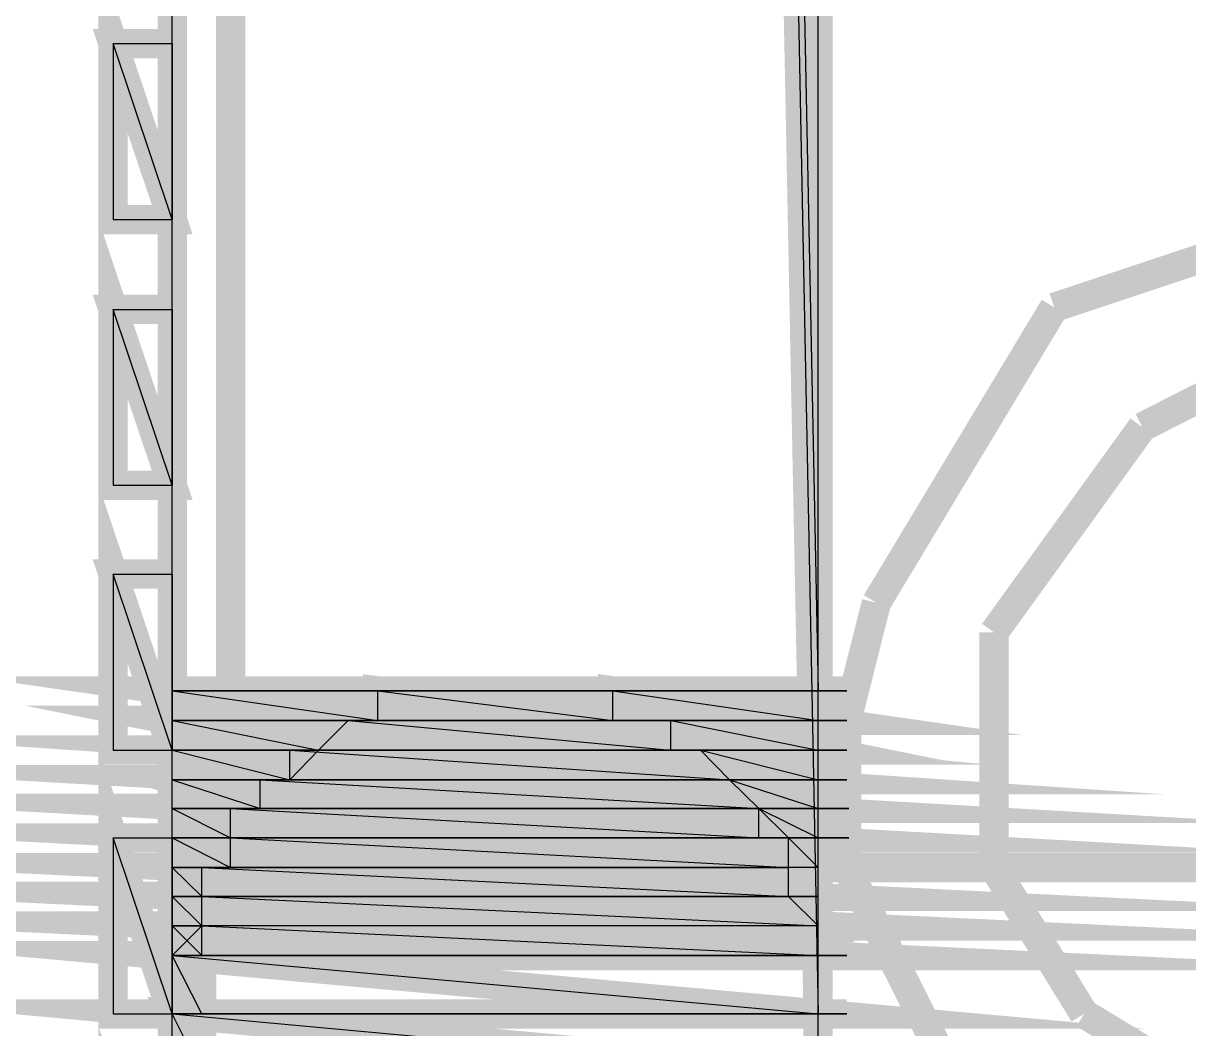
# Model space of a CAD drawing. Header units: metres. Extents: x -593 to 248, y 430 to 1024.
# Drawn here: x -247.848 to -246.167, y 491.773 to 493.222 of the extents above; entities that cross this region are included whole.
import ezdxf

# ---------------------------------------------------------------- set-up
doc = ezdxf.new("R2010")
doc.units = ezdxf.units.M
doc.header["$MEASUREMENT"] = 0
for name, color, linetype in [('C00-00-00-BLACK', 7, 'Continuous'), ('C00-FF-00', 3, 'Continuous'), ('C62-64-65', 252, 'Continuous'), ('CC6-C8-CA', 254, 'Continuous')]:
    doc.layers.add(name, color=color, linetype=linetype)

msp = doc.modelspace()

# ---------------------------------------------------------------- linework, layer by layer
at = {"layer": 'C00-00-00-BLACK', "const_width": 0.0423}
for points in [[(-246.7014, 491.7944), (-246.7014, 539.0137), (-247.6331, 539.0137), (-247.6331, 491.7944)], [(-247.5488, 492.0054), (-247.5488, 493.8712)], [(-245.8528, 492.9822), (-246.3608, 492.8129)], [(-246.3608, 492.8129), (-246.6174, 492.3871)], [(-245.8948, 492.8129), (-246.2338, 492.6404)], [(-246.2338, 492.6404), (-246.4478, 492.3444)], [(-246.6174, 492.3871), (-246.6601, 492.2174)], [(-246.4478, 492.3444), (-246.4478, 492.2174)], [(-246.6601, 492.2174), (-246.6601, 492.0054)], [(-246.4478, 492.2174), (-246.4478, 492.0054)], [(-238.6848, 492.0054), (-247.5488, 492.0054)], [(-246.6601, 492.0054), (-246.532, 491.7517)], [(-246.4478, 492.0054), (-246.3178, 491.7944)], [(-247.5904, 491.7944), (-247.5904, 491.7228), (-247.4595, 491.5037), (-247.2401, 491.37), (-247.167, 491.37), (-247.0859, 491.37), (-246.8393, 491.5037), (-246.7014, 491.7228), (-246.7014, 491.7944)], [(-246.3178, 491.7944), (-246.1058, 491.6664)]]:
    msp.add_lwpolyline(points, dxfattribs=at)
msp.add_lwpolyline([(-246.7014, 491.7944), (-246.7014, 491.877), (-246.8393, 492.1225), (-247.0859, 492.2601), (-247.167, 492.2601), (-247.2401, 492.2601), (-247.4595, 492.1225), (-247.5904, 491.877), (-247.5904, 491.7944), (-247.5904, 491.7228), (-247.4595, 491.5037), (-247.2401, 491.37), (-247.167, 491.37), (-247.0859, 491.37), (-246.8393, 491.5037), (-246.7014, 491.7228), (-246.7014, 491.7944)], close=True, dxfattribs=at)
at = {"layer": 'C00-FF-00', "const_width": 0.0423}
for points in [[(-247.7184, 492.9395), (-247.6331, 492.9395), (-247.7184, 493.1932), (-247.7184, 492.9395)], [(-247.6331, 492.9395), (-247.7184, 493.1932), (-247.6331, 493.1932), (-247.6331, 492.9395)], [(-247.7184, 492.5564), (-247.6331, 492.5564), (-247.7184, 492.8101), (-247.7184, 492.5564)], [(-247.6331, 492.5564), (-247.7184, 492.8101), (-247.6331, 492.8101), (-247.6331, 492.5564)], [(-247.7184, 492.1747), (-247.6331, 492.1747), (-247.7184, 492.4284), (-247.7184, 492.1747)], [(-247.6331, 492.1747), (-247.7184, 492.4284), (-247.6331, 492.4284), (-247.6331, 492.1747)], [(-247.7184, 491.7944), (-247.6331, 491.7944), (-247.7184, 492.0481), (-247.7184, 491.7944)], [(-247.6331, 491.7944), (-247.7184, 492.0481), (-247.6331, 492.0481), (-247.6331, 491.7944)], [(-247.7184, 491.4554), (-247.6331, 491.4554), (-247.7184, 491.6664), (-247.7184, 491.4554)]]:
    msp.add_lwpolyline(points, close=True, dxfattribs=at)
at = {"layer": 'C00-FF-00'}
for points in [[(-247.7184, 492.9395), (-247.6331, 492.9395), (-247.7184, 493.1932), (-247.7184, 492.9395)], [(-247.6331, 492.9395), (-247.7184, 493.1932), (-247.6331, 493.1932), (-247.6331, 492.9395)], [(-247.7184, 492.5564), (-247.6331, 492.5564), (-247.7184, 492.8101), (-247.7184, 492.5564)], [(-247.6331, 492.5564), (-247.7184, 492.8101), (-247.6331, 492.8101), (-247.6331, 492.5564)], [(-247.7184, 492.1747), (-247.6331, 492.1747), (-247.7184, 492.4284), (-247.7184, 492.1747)], [(-247.6331, 492.1747), (-247.7184, 492.4284), (-247.6331, 492.4284), (-247.6331, 492.1747)], [(-247.7184, 491.7944), (-247.6331, 491.7944), (-247.7184, 492.0481), (-247.7184, 491.7944)], [(-247.6331, 491.7944), (-247.7184, 492.0481), (-247.6331, 492.0481), (-247.6331, 491.7944)]]:
    msp.add_lwpolyline(points, close=True, dxfattribs=at)
at = {"layer": 'C62-64-65', "const_width": 0.0423}
for points in [[(-246.7014, 539.0137), (-247.6331, 539.0137), (-246.7014, 492.2601), (-246.7014, 539.0137)], [(-247.6331, 539.0137), (-246.7014, 492.2601), (-247.6331, 492.2601), (-247.6331, 539.0137)], [(-247.3367, 492.2601), (-247.6331, 492.2601), (-247.3367, 492.2174), (-247.3367, 492.2601)], [(-246.9977, 492.2601), (-247.3367, 492.2601), (-246.9977, 492.2174), (-246.9977, 492.2601)], [(-247.6331, 492.2601), (-247.3367, 492.2174), (-247.6331, 492.2174), (-247.6331, 492.2601)], [(-247.2097, 492.2601), (-247.167, 492.2601), (-247.6331, 492.2601), (-247.2097, 492.2601)], [(-247.2097, 492.2601), (-247.6331, 492.2601), (-247.167, 492.2601), (-247.2097, 492.2601)], [(-247.6331, 492.2601), (-247.2097, 492.2601), (-247.167, 492.2601), (-247.6331, 492.2601)], [(-247.2097, 492.2601), (-247.167, 492.2601), (-247.6331, 492.2601), (-247.2097, 492.2601)], [(-247.2528, 492.2601), (-247.2097, 492.2601), (-247.6331, 492.2601), (-247.2528, 492.2601)], [(-247.2528, 492.2601), (-247.6331, 492.2601), (-247.2097, 492.2601), (-247.2528, 492.2601)], [(-247.6331, 492.2601), (-247.2528, 492.2601), (-247.2097, 492.2601), (-247.6331, 492.2601)], [(-247.2528, 492.2601), (-247.2097, 492.2601), (-247.6331, 492.2601), (-247.2528, 492.2601)], [(-247.294, 492.2601), (-247.2528, 492.2601), (-247.6331, 492.2601), (-247.294, 492.2601)], [(-247.294, 492.2601), (-247.6331, 492.2601), (-247.2528, 492.2601), (-247.294, 492.2601)], [(-247.6331, 492.2601), (-247.294, 492.2601), (-247.2528, 492.2601), (-247.6331, 492.2601)], [(-247.294, 492.2601), (-247.2528, 492.2601), (-247.6331, 492.2601), (-247.294, 492.2601)], [(-247.6331, 492.2601), (-247.294, 492.2601), (-247.2528, 492.2601), (-247.6331, 492.2601)], [(-247.294, 492.2601), (-247.2528, 492.2601), (-247.6331, 492.2601), (-247.294, 492.2601)], [(-247.3367, 492.2601), (-247.294, 492.2601), (-247.6331, 492.2601), (-247.3367, 492.2601)], [(-247.3367, 492.2601), (-247.6331, 492.2601), (-247.294, 492.2601), (-247.3367, 492.2601)], [(-247.3367, 492.2601), (-246.9977, 492.2174), (-247.3367, 492.2174), (-247.3367, 492.2601)], [(-247.294, 492.2601), (-246.9977, 492.2601), (-247.3367, 492.2601), (-247.294, 492.2601)], [(-247.2528, 492.2601), (-247.0404, 492.2601), (-247.294, 492.2601), (-247.2528, 492.2601)], [(-247.294, 492.2601), (-247.0404, 492.2601), (-246.9977, 492.2601), (-247.294, 492.2601)], [(-247.0404, 492.2601), (-246.9977, 492.2601), (-247.294, 492.2601), (-247.0404, 492.2601)], [(-246.9977, 492.2601), (-246.9564, 492.2601), (-247.294, 492.2601), (-246.9977, 492.2601)], [(-246.9977, 492.2601), (-247.294, 492.2601), (-247.0404, 492.2601), (-246.9977, 492.2601)], [(-246.9977, 492.2601), (-247.294, 492.2601), (-246.9977, 492.2601)], [(-246.7014, 492.2601), (-246.9977, 492.2601), (-246.7014, 492.2174), (-246.7014, 492.2601)], [(-247.2097, 492.2601), (-247.0831, 492.2601), (-247.2528, 492.2601), (-247.2097, 492.2601)], [(-247.2528, 492.2601), (-247.0831, 492.2601), (-247.0404, 492.2601), (-247.2528, 492.2601)], [(-247.0831, 492.2601), (-247.0404, 492.2601), (-247.2528, 492.2601), (-247.0831, 492.2601)], [(-247.0404, 492.2601), (-246.9977, 492.2601), (-247.2528, 492.2601), (-247.0404, 492.2601)], [(-247.0404, 492.2601), (-247.2528, 492.2601), (-247.0831, 492.2601), (-247.0404, 492.2601)], [(-247.0404, 492.2601), (-247.2528, 492.2601), (-247.0404, 492.2601)], [(-247.1258, 492.2601), (-247.0831, 492.2601), (-247.2097, 492.2601), (-247.1258, 492.2601)], [(-247.1258, 492.2601), (-247.2097, 492.2601), (-247.167, 492.2601), (-247.1258, 492.2601)], [(-247.0831, 492.2601), (-247.0404, 492.2601), (-247.2097, 492.2601), (-247.0831, 492.2601)], [(-247.0831, 492.2601), (-247.2097, 492.2601), (-247.1258, 492.2601), (-247.0831, 492.2601)], [(-247.0831, 492.2601), (-247.2097, 492.2601), (-247.0831, 492.2601)], [(-247.167, 492.2601), (-246.7014, 492.2601), (-246.6601, 492.2601), (-247.167, 492.2601)], [(-246.7014, 492.2601), (-246.6601, 492.2601), (-247.167, 492.2601), (-246.7014, 492.2601)], [(-247.1258, 492.2601), (-246.7014, 492.2601), (-246.6601, 492.2601), (-247.1258, 492.2601)], [(-246.7014, 492.2601), (-246.6601, 492.2601), (-247.1258, 492.2601), (-246.7014, 492.2601)], [(-246.7014, 492.2601), (-247.1258, 492.2601), (-246.7014, 492.2601)], [(-247.1258, 492.2601), (-246.7014, 492.2601), (-247.0831, 492.2601), (-247.1258, 492.2601)], [(-247.0831, 492.2601), (-246.7014, 492.2601), (-246.6601, 492.2601), (-247.0831, 492.2601)], [(-246.7014, 492.2601), (-246.6601, 492.2601), (-247.0831, 492.2601), (-246.7014, 492.2601)], [(-247.0831, 492.2601), (-246.7014, 492.2601), (-246.6601, 492.2601), (-247.0831, 492.2601)], [(-246.7014, 492.2601), (-246.6601, 492.2601), (-247.0831, 492.2601), (-246.7014, 492.2601)], [(-246.7014, 492.2601), (-247.0831, 492.2601), (-246.7014, 492.2601)], [(-247.0831, 492.2601), (-246.7014, 492.2601), (-247.0404, 492.2601), (-247.0831, 492.2601)], [(-247.0404, 492.2601), (-246.7014, 492.2601), (-246.6601, 492.2601), (-247.0404, 492.2601)], [(-246.7014, 492.2601), (-246.6601, 492.2601), (-247.0404, 492.2601), (-246.7014, 492.2601)], [(-246.7014, 492.2601), (-247.0404, 492.2601), (-246.7014, 492.2601)], [(-247.0404, 492.2601), (-246.7014, 492.2601), (-246.9977, 492.2601), (-247.0404, 492.2601)], [(-246.9977, 492.2601), (-246.7014, 492.2174), (-246.9977, 492.2174), (-246.9977, 492.2601)], [(-246.9977, 492.2601), (-246.7014, 492.2601), (-246.6601, 492.2601), (-246.9977, 492.2601)], [(-246.7014, 492.2601), (-246.6601, 492.2601), (-246.9977, 492.2601), (-246.7014, 492.2601)], [(-247.3794, 492.2174), (-247.6331, 492.2174), (-247.4221, 492.1747), (-247.3794, 492.2174)], [(-246.9137, 492.2174), (-247.3794, 492.2174), (-246.9137, 492.1747), (-246.9137, 492.2174)], [(-247.6331, 492.2174), (-247.4221, 492.1747), (-247.6331, 492.1747), (-247.6331, 492.2174)], [(-247.6331, 492.2174), (-247.3367, 492.2174), (-247.294, 492.2174), (-247.6331, 492.2174)], [(-247.3367, 492.2174), (-247.294, 492.2174), (-247.6331, 492.2174), (-247.3367, 492.2174)], [(-247.3794, 492.2174), (-247.3367, 492.2174), (-247.6331, 492.2174), (-247.3794, 492.2174)], [(-247.3794, 492.2174), (-247.6331, 492.2174), (-247.3367, 492.2174), (-247.3794, 492.2174)], [(-247.6331, 492.2174), (-247.3794, 492.2174), (-247.3367, 492.2174), (-247.6331, 492.2174)], [(-247.3794, 492.2174), (-247.3367, 492.2174), (-247.6331, 492.2174), (-247.3794, 492.2174)], [(-247.6331, 492.2174), (-247.3794, 492.2174), (-247.3367, 492.2174), (-247.6331, 492.2174)], [(-247.3794, 492.2174), (-247.3367, 492.2174), (-247.6331, 492.2174), (-247.3794, 492.2174)], [(-247.3794, 492.2174), (-246.9137, 492.1747), (-247.4221, 492.1747), (-247.3794, 492.2174)], [(-247.3367, 492.2174), (-246.9564, 492.2174), (-247.3794, 492.2174), (-247.3367, 492.2174)], [(-247.3794, 492.2174), (-246.9564, 492.2174), (-246.9137, 492.2174), (-247.3794, 492.2174)], [(-246.9564, 492.2174), (-246.9137, 492.2174), (-247.3794, 492.2174), (-246.9564, 492.2174)], [(-246.9137, 492.2174), (-246.8711, 492.2174), (-247.3794, 492.2174), (-246.9137, 492.2174)], [(-246.9137, 492.2174), (-247.3794, 492.2174), (-246.9564, 492.2174), (-246.9137, 492.2174)], [(-247.3794, 492.2174), (-246.9137, 492.2174), (-246.8711, 492.2174), (-247.3794, 492.2174)], [(-246.9137, 492.2174), (-246.8711, 492.2174), (-247.3794, 492.2174), (-246.9137, 492.2174)], [(-246.9564, 492.2174), (-246.9137, 492.2174), (-247.3367, 492.2174), (-246.9564, 492.2174)], [(-246.9564, 492.2174), (-247.3367, 492.2174), (-246.9977, 492.2174), (-246.9564, 492.2174)], [(-246.9564, 492.2174), (-247.3367, 492.2174), (-246.9564, 492.2174)], [(-246.7014, 492.2174), (-246.9137, 492.2174), (-246.7014, 492.1747), (-246.7014, 492.2174)], [(-246.7014, 492.2174), (-246.9977, 492.2174), (-246.7014, 492.2174)], [(-246.9977, 492.2174), (-246.7014, 492.2174), (-246.9564, 492.2174), (-246.9977, 492.2174)], [(-246.9564, 492.2174), (-246.7014, 492.2174), (-246.6601, 492.2174), (-246.9564, 492.2174)], [(-246.7014, 492.2174), (-246.6601, 492.2174), (-246.9564, 492.2174), (-246.7014, 492.2174)], [(-246.7014, 492.2174), (-246.9564, 492.2174), (-246.7014, 492.2174)], [(-246.9564, 492.2174), (-246.7014, 492.2174), (-246.9137, 492.2174), (-246.9564, 492.2174)], [(-246.9137, 492.2174), (-246.7014, 492.1747), (-246.9137, 492.1747), (-246.9137, 492.2174)], [(-246.9137, 492.2174), (-246.7014, 492.2174), (-246.6601, 492.2174), (-246.9137, 492.2174)], [(-246.7014, 492.2174), (-246.6601, 492.2174), (-246.9137, 492.2174), (-246.7014, 492.2174)], [(-246.8711, 492.1747), (-246.7014, 492.132), (-246.8294, 492.132), (-246.8711, 492.1747)], [(-246.8711, 492.1747), (-247.4634, 492.1747), (-246.8294, 492.132), (-246.8711, 492.1747)], [(-247.4221, 492.1747), (-247.6331, 492.1747), (-247.4634, 492.132), (-247.4221, 492.1747)], [(-247.6331, 492.1747), (-247.4634, 492.132), (-247.6331, 492.132), (-247.6331, 492.1747)], [(-247.6331, 492.1747), (-247.4221, 492.1747), (-247.3794, 492.1747), (-247.6331, 492.1747)], [(-247.4221, 492.1747), (-247.3794, 492.1747), (-247.6331, 492.1747), (-247.4221, 492.1747)], [(-247.6331, 492.1747), (-247.4221, 492.1747), (-247.3794, 492.1747), (-247.6331, 492.1747)], [(-247.4221, 492.1747), (-247.3794, 492.1747), (-247.6331, 492.1747), (-247.4221, 492.1747)], [(-247.4634, 492.1747), (-246.8294, 492.132), (-247.4634, 492.132), (-247.4634, 492.1747)], [(-247.4221, 492.1747), (-246.8711, 492.1747), (-247.4634, 492.1747), (-247.4221, 492.1747)], [(-246.9137, 492.1747), (-247.4221, 492.1747), (-246.9137, 492.1747)], [(-247.4221, 492.1747), (-246.9137, 492.1747), (-246.8711, 492.1747), (-247.4221, 492.1747)], [(-246.8711, 492.1747), (-246.8294, 492.1747), (-247.4221, 492.1747), (-246.8711, 492.1747)], [(-246.8711, 492.1747), (-247.4221, 492.1747), (-246.9137, 492.1747), (-246.8711, 492.1747)], [(-247.4221, 492.1747), (-246.8711, 492.1747), (-246.8294, 492.1747), (-247.4221, 492.1747)], [(-246.8711, 492.1747), (-246.8294, 492.1747), (-247.4221, 492.1747), (-246.8711, 492.1747)], [(-246.8711, 492.1747), (-247.4221, 492.1747), (-246.8711, 492.1747)], [(-246.7014, 492.1747), (-246.8711, 492.1747), (-246.7014, 492.132), (-246.7014, 492.1747)], [(-246.7014, 492.1747), (-246.9137, 492.1747), (-246.7014, 492.1747)], [(-246.9137, 492.1747), (-246.7014, 492.1747), (-246.8711, 492.1747), (-246.9137, 492.1747)], [(-246.8711, 492.1747), (-246.7014, 492.1747), (-246.6601, 492.1747), (-246.8711, 492.1747)], [(-246.7014, 492.1747), (-246.6601, 492.1747), (-246.8711, 492.1747), (-246.7014, 492.1747)], [(-246.8711, 492.1747), (-246.7014, 492.1747), (-246.6601, 492.1747), (-246.8711, 492.1747)], [(-246.7014, 492.1747), (-246.6601, 492.1747), (-246.8711, 492.1747), (-246.7014, 492.1747)], [(-246.8294, 492.132), (-246.7014, 492.0907), (-246.7867, 492.0907), (-246.8294, 492.132)], [(-247.6331, 492.132), (-247.5061, 492.0907), (-247.6331, 492.0907), (-247.6331, 492.132)], [(-246.7867, 492.0907), (-246.7014, 492.0481), (-246.7441, 492.0481), (-246.7867, 492.0907)], [(-246.8294, 492.132), (-247.5061, 492.132), (-246.7867, 492.0907), (-246.8294, 492.132)], [(-247.5061, 492.132), (-247.6331, 492.132), (-247.5061, 492.0907), (-247.5061, 492.132)], [(-247.6331, 492.132), (-247.4634, 492.132), (-247.4221, 492.132), (-247.6331, 492.132)], [(-247.4634, 492.132), (-247.4221, 492.132), (-247.6331, 492.132), (-247.4634, 492.132)], [(-247.5061, 492.132), (-247.4634, 492.132), (-247.6331, 492.132), (-247.5061, 492.132)], [(-247.5061, 492.132), (-247.6331, 492.132), (-247.4634, 492.132), (-247.5061, 492.132)], [(-247.6331, 492.132), (-247.5061, 492.132), (-247.4634, 492.132), (-247.6331, 492.132)], [(-247.5061, 492.132), (-247.4634, 492.132), (-247.6331, 492.132), (-247.5061, 492.132)], [(-247.6331, 492.132), (-247.5061, 492.132), (-247.4634, 492.132), (-247.6331, 492.132)], [(-247.5061, 492.132), (-247.4634, 492.132), (-247.6331, 492.132), (-247.5061, 492.132)], [(-247.5061, 492.132), (-246.7867, 492.0907), (-247.5061, 492.0907), (-247.5061, 492.132)], [(-247.4634, 492.132), (-246.8294, 492.132), (-247.5061, 492.132), (-247.4634, 492.132)], [(-247.5061, 492.132), (-246.8294, 492.132), (-246.7867, 492.132), (-247.5061, 492.132)], [(-246.8294, 492.132), (-246.7867, 492.132), (-247.5061, 492.132), (-246.8294, 492.132)], [(-247.4634, 492.132), (-246.8294, 492.132), (-246.7867, 492.132), (-247.4634, 492.132)], [(-246.8294, 492.132), (-246.7867, 492.132), (-247.4634, 492.132), (-246.8294, 492.132)], [(-246.8294, 492.132), (-247.4634, 492.132), (-246.8294, 492.132)], [(-246.7014, 492.132), (-246.8294, 492.132), (-246.7014, 492.0907), (-246.7014, 492.132)], [(-246.8294, 492.132), (-246.7014, 492.132), (-246.6601, 492.132), (-246.8294, 492.132)], [(-246.7014, 492.132), (-246.6601, 492.132), (-246.8294, 492.132), (-246.7014, 492.132)], [(-246.8294, 492.132), (-246.7014, 492.132), (-246.6601, 492.132), (-246.8294, 492.132)], [(-246.7014, 492.132), (-246.6601, 492.132), (-246.8294, 492.132), (-246.7014, 492.132)], [(-246.7867, 492.0907), (-247.5488, 492.0907), (-246.7867, 492.0481), (-246.7867, 492.0907)], [(-247.5488, 492.0907), (-247.6331, 492.0907), (-247.5488, 492.0481), (-247.5488, 492.0907)], [(-247.6331, 492.0907), (-247.5488, 492.0481), (-247.6331, 492.0481), (-247.6331, 492.0907)], [(-247.5488, 492.0907), (-247.5061, 492.0907), (-247.6331, 492.0907), (-247.5488, 492.0907)], [(-247.5488, 492.0907), (-247.6331, 492.0907), (-247.5061, 492.0907), (-247.5488, 492.0907)], [(-247.5488, 492.0907), (-246.7867, 492.0481), (-247.5488, 492.0481), (-247.5488, 492.0907)], [(-247.5061, 492.0907), (-246.7867, 492.0907), (-247.5488, 492.0907), (-247.5061, 492.0907)], [(-247.5061, 492.0907), (-246.7867, 492.0907), (-246.7441, 492.0907), (-247.5061, 492.0907)], [(-246.7867, 492.0907), (-246.7441, 492.0907), (-247.5061, 492.0907), (-246.7867, 492.0907)], [(-247.5061, 492.0907), (-246.7867, 492.0907), (-246.7441, 492.0907), (-247.5061, 492.0907)], [(-246.7867, 492.0907), (-246.7441, 492.0907), (-247.5061, 492.0907), (-246.7867, 492.0907)], [(-246.7867, 492.0907), (-247.5061, 492.0907), (-246.7867, 492.0907)], [(-246.7014, 492.0907), (-246.7867, 492.0907), (-246.7014, 492.0481), (-246.7014, 492.0907)], [(-246.7867, 492.0907), (-246.6986, 492.0907), (-246.6573, 492.0907), (-246.7867, 492.0907)], [(-246.6986, 492.0907), (-246.6573, 492.0907), (-246.7867, 492.0907), (-246.6986, 492.0907)], [(-246.7867, 492.0907), (-246.6986, 492.0907), (-246.6573, 492.0907), (-246.7867, 492.0907)], [(-246.6986, 492.0907), (-246.6573, 492.0907), (-246.7867, 492.0907), (-246.6986, 492.0907)], [(-246.7867, 492.0907), (-246.6986, 492.0907), (-246.6573, 492.0907), (-246.7867, 492.0907)], [(-246.6986, 492.0907), (-246.6573, 492.0907), (-246.7867, 492.0907), (-246.6986, 492.0907)], [(-246.7441, 492.0481), (-246.7014, 492.0054), (-246.7441, 492.0054), (-246.7441, 492.0481)], [(-247.6331, 492.0481), (-247.5488, 492.0054), (-247.6331, 492.0054), (-247.6331, 492.0481)], [(-246.7441, 492.0481), (-247.5488, 492.0481), (-246.7441, 492.0054), (-246.7441, 492.0481)], [(-247.5488, 492.0481), (-247.6331, 492.0481), (-247.5488, 492.0054), (-247.5488, 492.0481)], [(-247.6331, 492.0481), (-247.5463, 492.0481), (-247.5036, 492.0481), (-247.6331, 492.0481)], [(-247.5463, 492.0481), (-247.5036, 492.0481), (-247.6331, 492.0481), (-247.5463, 492.0481)], [(-247.6331, 492.0481), (-247.5463, 492.0481), (-247.5036, 492.0481), (-247.6331, 492.0481)], [(-247.5463, 492.0481), (-247.5036, 492.0481), (-247.6331, 492.0481), (-247.5463, 492.0481)], [(-247.5488, 492.0481), (-246.7441, 492.0054), (-247.5488, 492.0054), (-247.5488, 492.0481)], [(-247.5488, 492.0481), (-246.7867, 492.0481), (-246.7441, 492.0481), (-247.5488, 492.0481)], [(-246.7867, 492.0481), (-246.7441, 492.0481), (-247.5488, 492.0481), (-246.7867, 492.0481)], [(-246.7441, 492.0481), (-246.7014, 492.0481), (-247.5488, 492.0481), (-246.7441, 492.0481)], [(-246.7441, 492.0481), (-247.5488, 492.0481), (-246.7867, 492.0481), (-246.7441, 492.0481)], [(-246.7014, 492.0481), (-246.7441, 492.0481), (-246.7014, 492.0054), (-246.7014, 492.0481)], [(-246.7441, 492.0481), (-246.6986, 492.0481), (-246.6573, 492.0481), (-246.7441, 492.0481)], [(-246.6986, 492.0481), (-246.6573, 492.0481), (-246.7441, 492.0481), (-246.6986, 492.0481)], [(-247.6331, 492.0054), (-247.5904, 491.9637), (-247.6331, 491.9637), (-247.6331, 492.0054)], [(-246.7441, 492.0054), (-247.5904, 492.0054), (-246.7441, 491.9637), (-246.7441, 492.0054)], [(-247.5904, 492.0054), (-247.6331, 492.0054), (-247.5904, 491.9637), (-247.5904, 492.0054)], [(-247.5904, 492.0054), (-247.5488, 492.0054), (-247.6331, 492.0054), (-247.5904, 492.0054)], [(-247.5904, 492.0054), (-247.6331, 492.0054), (-247.5488, 492.0054), (-247.5904, 492.0054)], [(-247.5904, 492.0054), (-246.7441, 491.9637), (-247.5904, 491.9637), (-247.5904, 492.0054)], [(-247.5488, 492.0054), (-246.7441, 492.0054), (-247.5904, 492.0054), (-247.5488, 492.0054)], [(-246.7441, 492.0054), (-247.5488, 492.0054), (-246.7441, 492.0054)], [(-247.6331, 491.9637), (-247.5904, 491.9211), (-247.6331, 491.9211), (-247.6331, 491.9637)], [(-246.7441, 491.9637), (-247.5904, 491.9637), (-246.7014, 491.9211), (-246.7441, 491.9637)], [(-247.5904, 491.9637), (-247.6331, 491.9637), (-247.5904, 491.9211), (-247.5904, 491.9637)], [(-247.6331, 491.9637), (-247.589, 491.9637), (-247.5463, 491.9637), (-247.6331, 491.9637)], [(-247.589, 491.9637), (-247.5463, 491.9637), (-247.6331, 491.9637), (-247.589, 491.9637)], [(-247.6331, 491.9637), (-247.589, 491.9637), (-247.5463, 491.9637), (-247.6331, 491.9637)], [(-247.589, 491.9637), (-247.5463, 491.9637), (-247.6331, 491.9637), (-247.589, 491.9637)], [(-247.5904, 491.9637), (-246.7014, 491.9211), (-247.5904, 491.9211), (-247.5904, 491.9637)], [(-247.5904, 491.9637), (-246.7441, 491.9637), (-246.7014, 491.9637), (-247.5904, 491.9637)], [(-246.7441, 491.9637), (-246.7014, 491.9637), (-247.5904, 491.9637), (-246.7441, 491.9637)], [(-247.6331, 491.8784), (-247.5904, 491.8784), (-247.6331, 491.9211), (-247.6331, 491.8784)], [(-247.6331, 491.8784), (-247.6331, 491.7944), (-247.5904, 491.7944), (-247.6331, 491.8784)], [(-246.7014, 491.9211), (-247.5904, 491.9211), (-246.7014, 491.8784), (-246.7014, 491.9211)], [(-247.6331, 491.8784), (-247.6331, 491.9211), (-247.5904, 491.9211), (-247.6331, 491.8784)], [(-247.5904, 491.9211), (-246.7014, 491.8784), (-247.5904, 491.8784), (-247.5904, 491.9211)], [(-246.7014, 491.8784), (-247.6331, 491.8784), (-246.7014, 491.7944), (-246.7014, 491.8784)], [(-247.6331, 491.8784), (-246.7014, 491.7944), (-247.6331, 491.7944), (-247.6331, 491.8784)], [(-247.5904, 491.8784), (-246.7014, 491.8784), (-247.6331, 491.8784), (-247.5904, 491.8784)], [(-247.6331, 491.8784), (-247.5904, 491.8784), (-247.5904, 491.8784), (-247.6331, 491.8784)], [(-247.6331, 491.8784), (-247.5904, 491.8784), (-247.5904, 491.8784), (-247.6331, 491.8784)], [(-247.6331, 491.8784), (-246.7014, 491.8784), (-246.6601, 491.8784), (-247.6331, 491.8784)], [(-246.7014, 491.8784), (-246.6601, 491.8784), (-247.6331, 491.8784), (-246.7014, 491.8784)], [(-247.6331, 491.8784), (-247.5904, 491.8784), (-247.5904, 491.8784), (-247.6331, 491.8784)], [(-247.6331, 491.8784), (-247.5904, 491.8784), (-247.5904, 491.8784), (-247.6331, 491.8784)], [(-246.7014, 491.8784), (-247.5904, 491.8784), (-246.7014, 491.8784)], [(-246.7014, 491.7944), (-247.6331, 491.7944), (-246.7014, 491.709), (-246.7014, 491.7944)], [(-247.6331, 491.7944), (-246.7014, 491.709), (-247.5904, 491.709), (-247.6331, 491.7944)], [(-247.6331, 491.7944), (-247.5904, 491.7944), (-247.5904, 491.7944), (-247.6331, 491.7944)], [(-247.6331, 491.7944), (-247.5904, 491.7944), (-247.5904, 491.7944), (-247.6331, 491.7944)], [(-247.6331, 491.7944), (-246.7014, 491.7944), (-246.6601, 491.7944), (-247.6331, 491.7944)], [(-246.7014, 491.7944), (-246.6601, 491.7944), (-247.6331, 491.7944), (-246.7014, 491.7944)], [(-246.7014, 491.7944), (-247.6331, 491.7944), (-246.7014, 491.7944)], [(-247.6331, 491.7944), (-246.7014, 491.7944), (-246.6601, 491.7944), (-247.6331, 491.7944)]]:
    msp.add_lwpolyline(points, close=True, dxfattribs=at)
at = {"layer": 'C62-64-65'}
for points in [[(-246.7014, 539.0137), (-247.6331, 539.0137), (-246.7014, 492.2601), (-246.7014, 539.0137)], [(-247.6331, 539.0137), (-246.7014, 492.2601), (-247.6331, 492.2601), (-247.6331, 539.0137)], [(-247.2097, 492.2601), (-247.167, 492.2601), (-247.6331, 492.2601), (-247.2097, 492.2601)], [(-247.2097, 492.2601), (-247.6331, 492.2601), (-247.167, 492.2601), (-247.2097, 492.2601)], [(-247.6331, 492.2601), (-247.2097, 492.2601), (-247.167, 492.2601), (-247.6331, 492.2601)], [(-247.2097, 492.2601), (-247.167, 492.2601), (-247.6331, 492.2601), (-247.2097, 492.2601)], [(-247.2528, 492.2601), (-247.2097, 492.2601), (-247.6331, 492.2601), (-247.2528, 492.2601)], [(-247.2528, 492.2601), (-247.6331, 492.2601), (-247.2097, 492.2601), (-247.2528, 492.2601)], [(-247.6331, 492.2601), (-247.2528, 492.2601), (-247.2097, 492.2601), (-247.6331, 492.2601)], [(-247.2528, 492.2601), (-247.2097, 492.2601), (-247.6331, 492.2601), (-247.2528, 492.2601)], [(-247.294, 492.2601), (-247.2528, 492.2601), (-247.6331, 492.2601), (-247.294, 492.2601)], [(-247.294, 492.2601), (-247.6331, 492.2601), (-247.2528, 492.2601), (-247.294, 492.2601)], [(-247.6331, 492.2601), (-247.294, 492.2601), (-247.2528, 492.2601), (-247.6331, 492.2601)], [(-247.294, 492.2601), (-247.2528, 492.2601), (-247.6331, 492.2601), (-247.294, 492.2601)], [(-247.6331, 492.2601), (-247.294, 492.2601), (-247.2528, 492.2601), (-247.6331, 492.2601)], [(-247.294, 492.2601), (-247.2528, 492.2601), (-247.6331, 492.2601), (-247.294, 492.2601)], [(-247.3367, 492.2601), (-247.294, 492.2601), (-247.6331, 492.2601), (-247.3367, 492.2601)], [(-247.3367, 492.2601), (-247.6331, 492.2601), (-247.294, 492.2601), (-247.3367, 492.2601)], [(-247.3367, 492.2601), (-247.6331, 492.2601), (-247.3367, 492.2174), (-247.3367, 492.2601)], [(-247.6331, 492.2601), (-247.3367, 492.2174), (-247.6331, 492.2174), (-247.6331, 492.2601)], [(-247.294, 492.2601), (-246.9977, 492.2601), (-247.3367, 492.2601), (-247.294, 492.2601)], [(-246.9977, 492.2601), (-247.3367, 492.2601), (-246.9977, 492.2174), (-246.9977, 492.2601)], [(-247.3367, 492.2601), (-246.9977, 492.2174), (-247.3367, 492.2174), (-247.3367, 492.2601)], [(-247.2528, 492.2601), (-247.0404, 492.2601), (-247.294, 492.2601), (-247.2528, 492.2601)], [(-247.294, 492.2601), (-247.0404, 492.2601), (-246.9977, 492.2601), (-247.294, 492.2601)], [(-247.0404, 492.2601), (-246.9977, 492.2601), (-247.294, 492.2601), (-247.0404, 492.2601)], [(-246.9977, 492.2601), (-246.9564, 492.2601), (-247.294, 492.2601), (-246.9977, 492.2601)], [(-246.9977, 492.2601), (-247.294, 492.2601), (-247.0404, 492.2601), (-246.9977, 492.2601)], [(-246.9977, 492.2601), (-247.294, 492.2601), (-246.9977, 492.2601)], [(-247.2097, 492.2601), (-247.0831, 492.2601), (-247.2528, 492.2601), (-247.2097, 492.2601)], [(-247.2528, 492.2601), (-247.0831, 492.2601), (-247.0404, 492.2601), (-247.2528, 492.2601)], [(-247.0831, 492.2601), (-247.0404, 492.2601), (-247.2528, 492.2601), (-247.0831, 492.2601)], [(-247.0404, 492.2601), (-246.9977, 492.2601), (-247.2528, 492.2601), (-247.0404, 492.2601)], [(-247.0404, 492.2601), (-247.2528, 492.2601), (-247.0831, 492.2601), (-247.0404, 492.2601)], [(-247.0404, 492.2601), (-247.2528, 492.2601), (-247.0404, 492.2601)], [(-247.1258, 492.2601), (-247.0831, 492.2601), (-247.2097, 492.2601), (-247.1258, 492.2601)], [(-247.1258, 492.2601), (-247.2097, 492.2601), (-247.167, 492.2601), (-247.1258, 492.2601)], [(-247.0831, 492.2601), (-247.0404, 492.2601), (-247.2097, 492.2601), (-247.0831, 492.2601)], [(-247.0831, 492.2601), (-247.2097, 492.2601), (-247.1258, 492.2601), (-247.0831, 492.2601)], [(-247.0831, 492.2601), (-247.2097, 492.2601), (-247.0831, 492.2601)], [(-247.167, 492.2601), (-246.7014, 492.2601), (-246.6601, 492.2601), (-247.167, 492.2601)], [(-246.7014, 492.2601), (-246.6601, 492.2601), (-247.167, 492.2601), (-246.7014, 492.2601)], [(-247.1258, 492.2601), (-246.7014, 492.2601), (-246.6601, 492.2601), (-247.1258, 492.2601)], [(-246.7014, 492.2601), (-246.6601, 492.2601), (-247.1258, 492.2601), (-246.7014, 492.2601)], [(-246.7014, 492.2601), (-247.1258, 492.2601), (-246.7014, 492.2601)], [(-247.1258, 492.2601), (-246.7014, 492.2601), (-247.0831, 492.2601), (-247.1258, 492.2601)], [(-247.0831, 492.2601), (-246.7014, 492.2601), (-246.6601, 492.2601), (-247.0831, 492.2601)], [(-246.7014, 492.2601), (-246.6601, 492.2601), (-247.0831, 492.2601), (-246.7014, 492.2601)], [(-247.0831, 492.2601), (-246.7014, 492.2601), (-246.6601, 492.2601), (-247.0831, 492.2601)], [(-246.7014, 492.2601), (-246.6601, 492.2601), (-247.0831, 492.2601), (-246.7014, 492.2601)], [(-246.7014, 492.2601), (-247.0831, 492.2601), (-246.7014, 492.2601)], [(-247.0831, 492.2601), (-246.7014, 492.2601), (-247.0404, 492.2601), (-247.0831, 492.2601)], [(-247.0404, 492.2601), (-246.7014, 492.2601), (-246.6601, 492.2601), (-247.0404, 492.2601)], [(-246.7014, 492.2601), (-246.6601, 492.2601), (-247.0404, 492.2601), (-246.7014, 492.2601)], [(-246.7014, 492.2601), (-247.0404, 492.2601), (-246.7014, 492.2601)], [(-247.0404, 492.2601), (-246.7014, 492.2601), (-246.9977, 492.2601), (-247.0404, 492.2601)], [(-246.9977, 492.2601), (-246.7014, 492.2601), (-246.6601, 492.2601), (-246.9977, 492.2601)], [(-246.7014, 492.2601), (-246.6601, 492.2601), (-246.9977, 492.2601), (-246.7014, 492.2601)], [(-246.7014, 492.2601), (-246.9977, 492.2601), (-246.7014, 492.2174), (-246.7014, 492.2601)], [(-246.9977, 492.2601), (-246.7014, 492.2174), (-246.9977, 492.2174), (-246.9977, 492.2601)], [(-247.6331, 492.2174), (-247.3367, 492.2174), (-247.294, 492.2174), (-247.6331, 492.2174)], [(-247.3367, 492.2174), (-247.294, 492.2174), (-247.6331, 492.2174), (-247.3367, 492.2174)], [(-247.3794, 492.2174), (-247.3367, 492.2174), (-247.6331, 492.2174), (-247.3794, 492.2174)], [(-247.3794, 492.2174), (-247.6331, 492.2174), (-247.3367, 492.2174), (-247.3794, 492.2174)], [(-247.6331, 492.2174), (-247.3794, 492.2174), (-247.3367, 492.2174), (-247.6331, 492.2174)], [(-247.3794, 492.2174), (-247.3367, 492.2174), (-247.6331, 492.2174), (-247.3794, 492.2174)], [(-247.6331, 492.2174), (-247.3794, 492.2174), (-247.3367, 492.2174), (-247.6331, 492.2174)], [(-247.3794, 492.2174), (-247.3367, 492.2174), (-247.6331, 492.2174), (-247.3794, 492.2174)], [(-247.3794, 492.2174), (-247.6331, 492.2174), (-247.4221, 492.1747), (-247.3794, 492.2174)], [(-247.6331, 492.2174), (-247.4221, 492.1747), (-247.6331, 492.1747), (-247.6331, 492.2174)], [(-247.3794, 492.2174), (-246.9137, 492.1747), (-247.4221, 492.1747), (-247.3794, 492.2174)], [(-247.3367, 492.2174), (-246.9564, 492.2174), (-247.3794, 492.2174), (-247.3367, 492.2174)], [(-247.3794, 492.2174), (-246.9564, 492.2174), (-246.9137, 492.2174), (-247.3794, 492.2174)], [(-246.9564, 492.2174), (-246.9137, 492.2174), (-247.3794, 492.2174), (-246.9564, 492.2174)], [(-246.9137, 492.2174), (-246.8711, 492.2174), (-247.3794, 492.2174), (-246.9137, 492.2174)], [(-246.9137, 492.2174), (-247.3794, 492.2174), (-246.9564, 492.2174), (-246.9137, 492.2174)], [(-247.3794, 492.2174), (-246.9137, 492.2174), (-246.8711, 492.2174), (-247.3794, 492.2174)], [(-246.9137, 492.2174), (-246.8711, 492.2174), (-247.3794, 492.2174), (-246.9137, 492.2174)], [(-246.9137, 492.2174), (-247.3794, 492.2174), (-246.9137, 492.1747), (-246.9137, 492.2174)], [(-246.9564, 492.2174), (-246.9137, 492.2174), (-247.3367, 492.2174), (-246.9564, 492.2174)], [(-246.9564, 492.2174), (-247.3367, 492.2174), (-246.9977, 492.2174), (-246.9564, 492.2174)], [(-246.9564, 492.2174), (-247.3367, 492.2174), (-246.9564, 492.2174)], [(-246.7014, 492.2174), (-246.9977, 492.2174), (-246.7014, 492.2174)], [(-246.9977, 492.2174), (-246.7014, 492.2174), (-246.9564, 492.2174), (-246.9977, 492.2174)], [(-246.9564, 492.2174), (-246.7014, 492.2174), (-246.6601, 492.2174), (-246.9564, 492.2174)], [(-246.7014, 492.2174), (-246.6601, 492.2174), (-246.9564, 492.2174), (-246.7014, 492.2174)], [(-246.7014, 492.2174), (-246.9564, 492.2174), (-246.7014, 492.2174)], [(-246.9564, 492.2174), (-246.7014, 492.2174), (-246.9137, 492.2174), (-246.9564, 492.2174)], [(-246.9137, 492.2174), (-246.7014, 492.2174), (-246.6601, 492.2174), (-246.9137, 492.2174)], [(-246.7014, 492.2174), (-246.6601, 492.2174), (-246.9137, 492.2174), (-246.7014, 492.2174)], [(-246.7014, 492.2174), (-246.9137, 492.2174), (-246.7014, 492.1747), (-246.7014, 492.2174)], [(-246.9137, 492.2174), (-246.7014, 492.1747), (-246.9137, 492.1747), (-246.9137, 492.2174)], [(-247.6331, 492.1747), (-247.4221, 492.1747), (-247.3794, 492.1747), (-247.6331, 492.1747)], [(-247.4221, 492.1747), (-247.3794, 492.1747), (-247.6331, 492.1747), (-247.4221, 492.1747)], [(-247.6331, 492.1747), (-247.4221, 492.1747), (-247.3794, 492.1747), (-247.6331, 492.1747)], [(-247.4221, 492.1747), (-247.3794, 492.1747), (-247.6331, 492.1747), (-247.4221, 492.1747)], [(-247.4221, 492.1747), (-247.6331, 492.1747), (-247.4634, 492.132), (-247.4221, 492.1747)], [(-247.6331, 492.1747), (-247.4634, 492.132), (-247.6331, 492.132), (-247.6331, 492.1747)], [(-247.4221, 492.1747), (-246.8711, 492.1747), (-247.4634, 492.1747), (-247.4221, 492.1747)], [(-246.8711, 492.1747), (-247.4634, 492.1747), (-246.8294, 492.132), (-246.8711, 492.1747)], [(-247.4634, 492.1747), (-246.8294, 492.132), (-247.4634, 492.132), (-247.4634, 492.1747)], [(-246.9137, 492.1747), (-247.4221, 492.1747), (-246.9137, 492.1747)], [(-247.4221, 492.1747), (-246.9137, 492.1747), (-246.8711, 492.1747), (-247.4221, 492.1747)], [(-246.8711, 492.1747), (-246.8294, 492.1747), (-247.4221, 492.1747), (-246.8711, 492.1747)], [(-246.8711, 492.1747), (-247.4221, 492.1747), (-246.9137, 492.1747), (-246.8711, 492.1747)], [(-247.4221, 492.1747), (-246.8711, 492.1747), (-246.8294, 492.1747), (-247.4221, 492.1747)], [(-246.8711, 492.1747), (-246.8294, 492.1747), (-247.4221, 492.1747), (-246.8711, 492.1747)], [(-246.8711, 492.1747), (-247.4221, 492.1747), (-246.8711, 492.1747)], [(-246.7014, 492.1747), (-246.9137, 492.1747), (-246.7014, 492.1747)], [(-246.9137, 492.1747), (-246.7014, 492.1747), (-246.8711, 492.1747), (-246.9137, 492.1747)], [(-246.8711, 492.1747), (-246.7014, 492.1747), (-246.6601, 492.1747), (-246.8711, 492.1747)], [(-246.7014, 492.1747), (-246.6601, 492.1747), (-246.8711, 492.1747), (-246.7014, 492.1747)], [(-246.8711, 492.1747), (-246.7014, 492.1747), (-246.6601, 492.1747), (-246.8711, 492.1747)], [(-246.7014, 492.1747), (-246.6601, 492.1747), (-246.8711, 492.1747), (-246.7014, 492.1747)], [(-246.7014, 492.1747), (-246.8711, 492.1747), (-246.7014, 492.132), (-246.7014, 492.1747)], [(-246.8711, 492.1747), (-246.7014, 492.132), (-246.8294, 492.132), (-246.8711, 492.1747)], [(-247.6331, 492.132), (-247.4634, 492.132), (-247.4221, 492.132), (-247.6331, 492.132)], [(-247.4634, 492.132), (-247.4221, 492.132), (-247.6331, 492.132), (-247.4634, 492.132)], [(-247.5061, 492.132), (-247.4634, 492.132), (-247.6331, 492.132), (-247.5061, 492.132)], [(-247.5061, 492.132), (-247.6331, 492.132), (-247.4634, 492.132), (-247.5061, 492.132)], [(-247.6331, 492.132), (-247.5061, 492.132), (-247.4634, 492.132), (-247.6331, 492.132)], [(-247.5061, 492.132), (-247.4634, 492.132), (-247.6331, 492.132), (-247.5061, 492.132)], [(-247.6331, 492.132), (-247.5061, 492.132), (-247.4634, 492.132), (-247.6331, 492.132)], [(-247.5061, 492.132), (-247.4634, 492.132), (-247.6331, 492.132), (-247.5061, 492.132)], [(-247.5061, 492.132), (-247.6331, 492.132), (-247.5061, 492.0907), (-247.5061, 492.132)], [(-247.6331, 492.132), (-247.5061, 492.0907), (-247.6331, 492.0907), (-247.6331, 492.132)], [(-247.4634, 492.132), (-246.8294, 492.132), (-247.5061, 492.132), (-247.4634, 492.132)], [(-247.5061, 492.132), (-246.8294, 492.132), (-246.7867, 492.132), (-247.5061, 492.132)], [(-246.8294, 492.132), (-246.7867, 492.132), (-247.5061, 492.132), (-246.8294, 492.132)], [(-246.8294, 492.132), (-247.5061, 492.132), (-246.7867, 492.0907), (-246.8294, 492.132)], [(-247.5061, 492.132), (-246.7867, 492.0907), (-247.5061, 492.0907), (-247.5061, 492.132)], [(-247.4634, 492.132), (-246.8294, 492.132), (-246.7867, 492.132), (-247.4634, 492.132)], [(-246.8294, 492.132), (-246.7867, 492.132), (-247.4634, 492.132), (-246.8294, 492.132)], [(-246.8294, 492.132), (-247.4634, 492.132), (-246.8294, 492.132)], [(-246.8294, 492.132), (-246.7014, 492.132), (-246.6601, 492.132), (-246.8294, 492.132)], [(-246.7014, 492.132), (-246.6601, 492.132), (-246.8294, 492.132), (-246.7014, 492.132)], [(-246.8294, 492.132), (-246.7014, 492.132), (-246.6601, 492.132), (-246.8294, 492.132)], [(-246.7014, 492.132), (-246.6601, 492.132), (-246.8294, 492.132), (-246.7014, 492.132)], [(-246.7014, 492.132), (-246.8294, 492.132), (-246.7014, 492.0907), (-246.7014, 492.132)], [(-246.8294, 492.132), (-246.7014, 492.0907), (-246.7867, 492.0907), (-246.8294, 492.132)], [(-247.5488, 492.0907), (-247.5061, 492.0907), (-247.6331, 492.0907), (-247.5488, 492.0907)], [(-247.5488, 492.0907), (-247.6331, 492.0907), (-247.5061, 492.0907), (-247.5488, 492.0907)], [(-247.5488, 492.0907), (-247.6331, 492.0907), (-247.5488, 492.0481), (-247.5488, 492.0907)], [(-247.6331, 492.0907), (-247.5488, 492.0481), (-247.6331, 492.0481), (-247.6331, 492.0907)], [(-247.5061, 492.0907), (-246.7867, 492.0907), (-247.5488, 492.0907), (-247.5061, 492.0907)], [(-246.7867, 492.0907), (-247.5488, 492.0907), (-246.7867, 492.0481), (-246.7867, 492.0907)], [(-247.5488, 492.0907), (-246.7867, 492.0481), (-247.5488, 492.0481), (-247.5488, 492.0907)], [(-247.5061, 492.0907), (-246.7867, 492.0907), (-246.7441, 492.0907), (-247.5061, 492.0907)], [(-246.7867, 492.0907), (-246.7441, 492.0907), (-247.5061, 492.0907), (-246.7867, 492.0907)], [(-247.5061, 492.0907), (-246.7867, 492.0907), (-246.7441, 492.0907), (-247.5061, 492.0907)], [(-246.7867, 492.0907), (-246.7441, 492.0907), (-247.5061, 492.0907), (-246.7867, 492.0907)], [(-246.7867, 492.0907), (-247.5061, 492.0907), (-246.7867, 492.0907)], [(-246.7867, 492.0907), (-246.6986, 492.0907), (-246.6573, 492.0907), (-246.7867, 492.0907)], [(-246.6986, 492.0907), (-246.6573, 492.0907), (-246.7867, 492.0907), (-246.6986, 492.0907)], [(-246.7867, 492.0907), (-246.6986, 492.0907), (-246.6573, 492.0907), (-246.7867, 492.0907)], [(-246.6986, 492.0907), (-246.6573, 492.0907), (-246.7867, 492.0907), (-246.6986, 492.0907)], [(-246.7867, 492.0907), (-246.6986, 492.0907), (-246.6573, 492.0907), (-246.7867, 492.0907)], [(-246.6986, 492.0907), (-246.6573, 492.0907), (-246.7867, 492.0907), (-246.6986, 492.0907)], [(-246.7014, 492.0907), (-246.7867, 492.0907), (-246.7014, 492.0481), (-246.7014, 492.0907)], [(-246.7867, 492.0907), (-246.7014, 492.0481), (-246.7441, 492.0481), (-246.7867, 492.0907)], [(-247.6331, 492.0481), (-247.5463, 492.0481), (-247.5036, 492.0481), (-247.6331, 492.0481)], [(-247.5463, 492.0481), (-247.5036, 492.0481), (-247.6331, 492.0481), (-247.5463, 492.0481)], [(-247.6331, 492.0481), (-247.5463, 492.0481), (-247.5036, 492.0481), (-247.6331, 492.0481)], [(-247.5463, 492.0481), (-247.5036, 492.0481), (-247.6331, 492.0481), (-247.5463, 492.0481)], [(-247.5488, 492.0481), (-247.6331, 492.0481), (-247.5488, 492.0054), (-247.5488, 492.0481)], [(-247.6331, 492.0481), (-247.5488, 492.0054), (-247.6331, 492.0054), (-247.6331, 492.0481)], [(-247.5488, 492.0481), (-246.7867, 492.0481), (-246.7441, 492.0481), (-247.5488, 492.0481)], [(-246.7867, 492.0481), (-246.7441, 492.0481), (-247.5488, 492.0481), (-246.7867, 492.0481)], [(-246.7441, 492.0481), (-246.7014, 492.0481), (-247.5488, 492.0481), (-246.7441, 492.0481)], [(-246.7441, 492.0481), (-247.5488, 492.0481), (-246.7867, 492.0481), (-246.7441, 492.0481)], [(-246.7441, 492.0481), (-247.5488, 492.0481), (-246.7441, 492.0054), (-246.7441, 492.0481)], [(-247.5488, 492.0481), (-246.7441, 492.0054), (-247.5488, 492.0054), (-247.5488, 492.0481)], [(-246.7441, 492.0481), (-246.6986, 492.0481), (-246.6573, 492.0481), (-246.7441, 492.0481)], [(-246.6986, 492.0481), (-246.6573, 492.0481), (-246.7441, 492.0481), (-246.6986, 492.0481)], [(-246.7014, 492.0481), (-246.7441, 492.0481), (-246.7014, 492.0054), (-246.7014, 492.0481)], [(-246.7441, 492.0481), (-246.7014, 492.0054), (-246.7441, 492.0054), (-246.7441, 492.0481)], [(-247.5904, 492.0054), (-247.5488, 492.0054), (-247.6331, 492.0054), (-247.5904, 492.0054)], [(-247.5904, 492.0054), (-247.6331, 492.0054), (-247.5488, 492.0054), (-247.5904, 492.0054)], [(-247.5904, 492.0054), (-247.6331, 492.0054), (-247.5904, 491.9637), (-247.5904, 492.0054)], [(-247.6331, 492.0054), (-247.5904, 491.9637), (-247.6331, 491.9637), (-247.6331, 492.0054)], [(-247.5488, 492.0054), (-246.7441, 492.0054), (-247.5904, 492.0054), (-247.5488, 492.0054)], [(-246.7441, 492.0054), (-247.5904, 492.0054), (-246.7441, 491.9637), (-246.7441, 492.0054)], [(-247.5904, 492.0054), (-246.7441, 491.9637), (-247.5904, 491.9637), (-247.5904, 492.0054)], [(-246.7441, 492.0054), (-247.5488, 492.0054), (-246.7441, 492.0054)], [(-247.6331, 491.9637), (-247.589, 491.9637), (-247.5463, 491.9637), (-247.6331, 491.9637)], [(-247.589, 491.9637), (-247.5463, 491.9637), (-247.6331, 491.9637), (-247.589, 491.9637)], [(-247.6331, 491.9637), (-247.589, 491.9637), (-247.5463, 491.9637), (-247.6331, 491.9637)], [(-247.589, 491.9637), (-247.5463, 491.9637), (-247.6331, 491.9637), (-247.589, 491.9637)], [(-247.5904, 491.9637), (-247.6331, 491.9637), (-247.5904, 491.9211), (-247.5904, 491.9637)], [(-247.6331, 491.9637), (-247.5904, 491.9211), (-247.6331, 491.9211), (-247.6331, 491.9637)], [(-247.5904, 491.9637), (-246.7441, 491.9637), (-246.7014, 491.9637), (-247.5904, 491.9637)], [(-246.7441, 491.9637), (-246.7014, 491.9637), (-247.5904, 491.9637), (-246.7441, 491.9637)], [(-246.7441, 491.9637), (-247.5904, 491.9637), (-246.7014, 491.9211), (-246.7441, 491.9637)], [(-247.5904, 491.9637), (-246.7014, 491.9211), (-247.5904, 491.9211), (-247.5904, 491.9637)], [(-247.6331, 491.8784), (-247.5904, 491.8784), (-247.6331, 491.9211), (-247.6331, 491.8784)], [(-247.6331, 491.8784), (-247.6331, 491.9211), (-247.5904, 491.9211), (-247.6331, 491.8784)], [(-246.7014, 491.9211), (-247.5904, 491.9211), (-246.7014, 491.8784), (-246.7014, 491.9211)], [(-247.5904, 491.9211), (-246.7014, 491.8784), (-247.5904, 491.8784), (-247.5904, 491.9211)], [(-247.5904, 491.8784), (-246.7014, 491.8784), (-247.6331, 491.8784), (-247.5904, 491.8784)], [(-247.6331, 491.8784), (-247.5904, 491.8784), (-247.5904, 491.8784), (-247.6331, 491.8784)], [(-247.6331, 491.8784), (-247.5904, 491.8784), (-247.5904, 491.8784), (-247.6331, 491.8784)], [(-247.6331, 491.8784), (-247.6331, 491.7944), (-247.5904, 491.7944), (-247.6331, 491.8784)], [(-247.6331, 491.8784), (-246.7014, 491.8784), (-246.6601, 491.8784), (-247.6331, 491.8784)], [(-246.7014, 491.8784), (-246.6601, 491.8784), (-247.6331, 491.8784), (-246.7014, 491.8784)], [(-247.6331, 491.8784), (-247.5904, 491.8784), (-247.5904, 491.8784), (-247.6331, 491.8784)], [(-247.6331, 491.8784), (-247.5904, 491.8784), (-247.5904, 491.8784), (-247.6331, 491.8784)], [(-246.7014, 491.8784), (-247.6331, 491.8784), (-246.7014, 491.7944), (-246.7014, 491.8784)], [(-247.6331, 491.8784), (-246.7014, 491.7944), (-247.6331, 491.7944), (-247.6331, 491.8784)], [(-246.7014, 491.8784), (-247.5904, 491.8784), (-246.7014, 491.8784)], [(-247.6331, 491.7944), (-247.5904, 491.7944), (-247.5904, 491.7944), (-247.6331, 491.7944)], [(-247.6331, 491.7944), (-247.5904, 491.7944), (-247.5904, 491.7944), (-247.6331, 491.7944)], [(-247.6331, 491.7944), (-246.7014, 491.7944), (-246.6601, 491.7944), (-247.6331, 491.7944)], [(-246.7014, 491.7944), (-246.6601, 491.7944), (-247.6331, 491.7944), (-246.7014, 491.7944)], [(-246.7014, 491.7944), (-247.6331, 491.7944), (-246.7014, 491.7944)], [(-247.6331, 491.7944), (-246.7014, 491.7944), (-246.6601, 491.7944), (-247.6331, 491.7944)], [(-246.7014, 491.7944), (-247.6331, 491.7944), (-246.7014, 491.709), (-246.7014, 491.7944)], [(-247.6331, 491.7944), (-246.7014, 491.709), (-247.5904, 491.709), (-247.6331, 491.7944)]]:
    msp.add_lwpolyline(points, close=True, dxfattribs=at)
at = {"layer": 'CC6-C8-CA', "const_width": 0.0423}
for points in [[(-246.7014, 539.0137), (-247.6331, 539.0137), (-246.7014, 491.7944), (-246.7014, 539.0137)], [(-247.6331, 539.0137), (-246.7014, 491.7944), (-247.6331, 491.7944), (-247.6331, 539.0137)], [(-246.7014, 491.7944), (-247.6331, 491.7944), (-246.7014, 491.709), (-246.7014, 491.7944)], [(-247.6331, 491.7944), (-246.7014, 491.709), (-247.6331, 491.709), (-247.6331, 491.7944)], [(-246.7014, 491.7944), (-247.6331, 491.7944), (-246.7014, 491.7944)], [(-247.6331, 491.7944), (-246.7014, 491.7944), (-246.6601, 491.7944), (-247.6331, 491.7944)]]:
    msp.add_lwpolyline(points, close=True, dxfattribs=at)
at = {"layer": 'CC6-C8-CA'}
for points in [[(-246.7014, 539.0137), (-247.6331, 539.0137), (-246.7014, 491.7944), (-246.7014, 539.0137)], [(-247.6331, 539.0137), (-246.7014, 491.7944), (-247.6331, 491.7944), (-247.6331, 539.0137)], [(-246.7014, 491.7944), (-247.6331, 491.7944), (-246.7014, 491.7944)], [(-247.6331, 491.7944), (-246.7014, 491.7944), (-246.6601, 491.7944), (-247.6331, 491.7944)], [(-246.7014, 491.7944), (-247.6331, 491.7944), (-246.7014, 491.709), (-246.7014, 491.7944)], [(-247.6331, 491.7944), (-246.7014, 491.709), (-247.6331, 491.709), (-247.6331, 491.7944)]]:
    msp.add_lwpolyline(points, close=True, dxfattribs=at)

doc.saveas('drawing.dxf')
